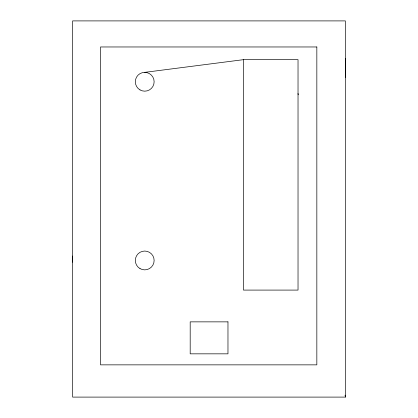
<?xml version="1.0" encoding="UTF-8"?>
<svg xmlns="http://www.w3.org/2000/svg" width="418" height="418" viewBox="0 0 418 418"><rect width="100%" height="100%" fill="white"/><g stroke="black" fill="none" stroke-linecap="round" stroke-linejoin="round"><path stroke-width="0.63" d="M72.627 262.206L72.627 256.025M345.373 397.1L345.373 20.9L72.627 20.9L72.627 397.1L345.373 397.1L345.069 395.167M144.727 72.361L243.48 59.664L298.029 59.664L298.029 290.087L243.48 290.087L243.48 59.664M345.373 58.52L345.373 77.34M298.029 93.522L298.227 94.813M316.839 46.968L100.524 46.968L100.524 364.857L316.839 364.857L316.839 46.968M227.972 321.86L190.19 321.86L190.19 353.837L227.972 353.837L227.972 321.86M140.025 89.912A9.405 9.405 0 0 0 154.132 81.766A9.405 9.405 0 0 0 140.025 73.62A9.405 9.405 0 0 0 140.025 89.912M140.025 268.607A9.405 9.405 0 0 0 154.132 260.461A9.405 9.405 0 0 0 140.025 252.315A9.405 9.405 0 0 0 140.025 268.607"/></g></svg>
